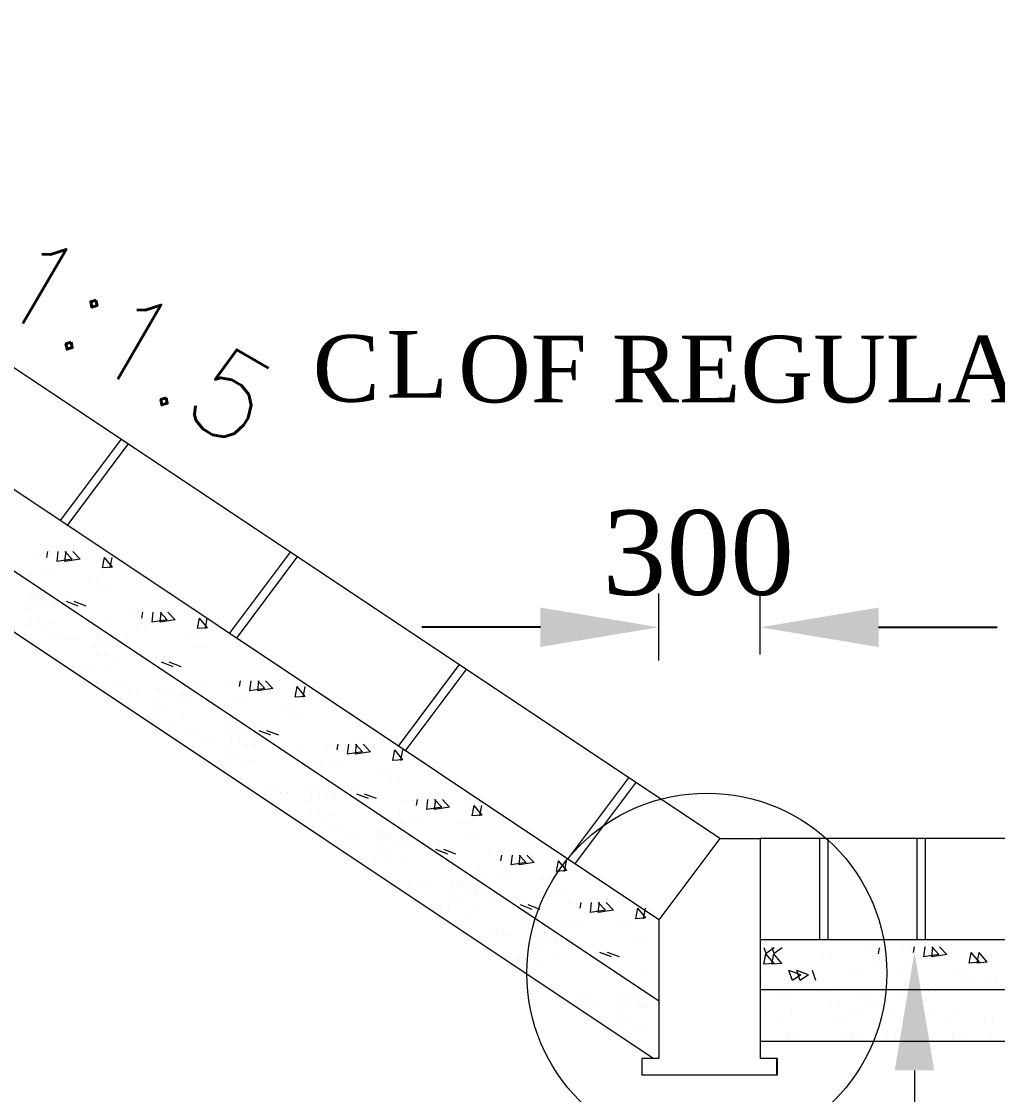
# Model space of a CAD drawing. Extents: x -298162 to 1078160, y -513173 to -216568.
# Drawn here: x 584902 to 587788, y -423375 to -420204 of the extents above; entities that cross this region are included whole.
import ezdxf

# ---------------------------------------------------------------- set-up
doc = ezdxf.new("R2010")
doc.units = 0
doc.header["$MEASUREMENT"] = 0
doc.layers.get('0').update_dxf_attribs({"linetype": 'CONTINUOUS'})
doc.layers.get('DEFPOINTS').update_dxf_attribs({"linetype": 'CONTINUOUS'})
doc.layers.add('LINE', color=7, linetype='CONTINUOUS')
doc.styles.add('SMALL', font='ROMANS.SHX')
doc.styles.get("Standard").update_dxf_attribs({"font": 'times.ttf', "height": 250})
doc.dimstyles.new('3', dxfattribs={"dimtxt": 225, "dimasz": 350, "dimexe": 100, "dimexo": 25, "dimgap": 9, "dimtad": 0, "dimdec": 0, "dimzin": 0, "dimdsep": 46, "dimtxsty": 'Standard', "dimcen": 0, "dimclrt": 256, "dimadec": 0, "dimazin": 0, "dimtfac": 1, "dimtdec": 0, "dimtofl": 0, "dimtmove": 2, "dimatfit": 3, "dimfxl": 1, "dimtolj": 1, "dimtzin": 0, "dimarcsym": 0})

# ---------------------------------------------------------------- blocks, each defined once
blk = doc.blocks.new('*D984')
at = {"color": 7, "lineweight": 15}
for p, q in [((586786.2, -422092), (586786.2, -421894.1)), ((587086.2, -422074.5), (587086.2, -421894.1))]:
    blk.add_line(p, q, dxfattribs=at)
at = {"color": 7, "lineweight": -2}
for p, q in [((586436.2, -421994.1), (586086.2, -421994.1)), ((587436.2, -421994.1), (587786.2, -421994.1))]:
    blk.add_line(p, q, dxfattribs=at)
for points in [[(586436.2, -421935.8), (586436.2, -422052.4), (586786.2, -421994.1)], [(587436.2, -421935.8), (587436.2, -422052.4), (587086.2, -421994.1)]]:
    blk.add_solid(points, dxfattribs=at)
at = {"layer": 'DEFPOINTS', "color": 0, "lineweight": -2}
for p in [(586786.2, -421994.1), (587086.2, -422099.5), (586786.2, -422117)]:
    blk.add_point(p, dxfattribs=at)
at = {"lineweight": 15, "insert": (586903.1, -421775.1), "char_height": 250, "attachment_point": 5}
blk.add_mtext('\\A1;300', dxfattribs=at)

msp = doc.modelspace()

# ---------------------------------------------------------------- linework, layer by layer
at = {"color": 0, "lineweight": 15}
for p, q in [((586966.305, -422618.132), (583344.574, -420203.644)), ((586786.218, -422858.629), (583343.566, -420563.527)), ((586786.218, -423098.999), (583387.7, -420833.32)), ((586769.501, -423268.132), (583381.992, -421009.793)), ((585196.673, -421438.377), (585016.586, -421678.874)), ((585216.684, -421453.361), (585036.597, -421693.859)), ((584944.179, -421772.123), (584944.179, -421772.123)), ((584967.43, -421772.123), (584967.43, -421772.123)), ((584977.174, -421787.44), (584980.295, -421770.522)), ((585052.155, -421792.743), (585007.686, -421799.64)), ((585007.696, -421799.651), (585011.084, -421770.522)), ((585052.155, -421792.743), (585030.834, -421770.522)), ((585075.406, -421792.743), (585030.938, -421799.64)), ((585030.947, -421799.651), (585034.336, -421770.522)), ((585075.406, -421792.743), (585054.085, -421770.522)), ((585139.862, -421790.524), (585139.862, -421790.524)), ((585141.707, -421818.817), (585147.488, -421787.475)), ((585171.584, -421816.187), (585147.479, -421787.46)), ((585163.114, -421790.524), (585163.114, -421790.524)), ((585164.959, -421818.817), (585170.74, -421787.475)), ((585696.76, -421771.768), (585516.673, -422012.265)), ((585716.771, -421786.753), (585536.684, -422027.25)), ((584963.936, -421826.114), (584963.936, -421826.114)), ((584987.188, -421826.114), (584987.188, -421826.114)), ((585171.584, -421816.187), (585141.698, -421818.802)), ((584931.544, -421840.576), (584931.544, -421840.576)), ((585102.596, -421842.559), (585102.596, -421842.559)), ((585125.847, -421842.559), (585125.847, -421842.559)), ((584950.015, -421881.029), (584950.015, -421881.029)), ((585134.098, -421874.385), (585134.098, -421874.385)), ((585157.35, -421874.385), (585157.35, -421874.385)), ((584928.355, -421903.535), (584928.355, -421903.535)), ((584931.36, -421918.117), (584931.36, -421918.117)), ((584942.153, -421907.113), (584942.153, -421907.113)), ((584953.02, -421895.611), (584953.02, -421895.611)), ((584954.611, -421918.117), (584954.611, -421918.117)), ((584965.405, -421907.113), (584965.405, -421907.113)), ((584976.272, -421895.611), (584976.272, -421895.611)), ((585020.055, -421900.307), (585020.055, -421900.307)), ((585069.97, -421931.276), (585034.961, -421917.838)), ((585043.306, -421900.307), (585043.306, -421900.307)), ((585093.222, -421931.276), (585058.213, -421917.838)), ((584927.062, -421938.3), (584927.062, -421938.3)), ((584977.574, -421933.922), (584977.574, -421933.922)), ((584998.394, -421922.813), (584998.394, -421922.813)), ((585000.826, -421933.922), (585000.826, -421933.922)), ((585021.646, -421922.813), (585021.646, -421922.813)), ((585225.152, -421951.451), (585225.152, -421951.451)), ((585248.404, -421951.451), (585248.404, -421951.451)), ((585258.147, -421966.769), (585261.268, -421949.851)), ((585288.669, -421978.979), (585292.058, -421949.851)), ((585333.128, -421972.072), (585311.807, -421949.851)), ((585311.921, -421978.979), (585315.309, -421949.851)), ((585356.38, -421972.072), (585335.059, -421949.851)), ((584928.598, -421961.076), (584928.598, -421961.076)), ((584951.85, -421961.076), (584951.85, -421961.076)), ((584996.155, -421982.324), (584996.155, -421982.324)), ((585079.739, -421977.87), (585079.739, -421977.87)), ((585160.148, -421974.528), (585160.148, -421974.528)), ((585333.128, -421972.072), (585288.66, -421978.968)), ((585356.38, -421972.072), (585311.911, -421978.968)), ((585420.836, -421969.852), (585420.836, -421969.852)), ((585422.681, -421998.145), (585428.462, -421966.804)), ((585452.557, -421995.515), (585428.453, -421966.789)), ((585444.087, -421969.852), (585444.087, -421969.852)), ((585445.932, -421998.145), (585451.714, -421966.804)), ((584915.746, -421985.667), (584915.746, -421985.667)), ((584963.763, -421996.787), (584963.763, -421996.787)), ((585127.755, -421988.99), (585127.755, -421988.99)), ((585244.91, -422005.442), (585244.91, -422005.442)), ((585268.161, -422005.442), (585268.161, -422005.442)), ((585452.557, -421995.515), (585422.672, -421998.13)), ((584996.825, -422017.057), (584996.825, -422017.057)), ((585020.077, -422017.057), (585020.077, -422017.057)), ((585034.678, -422031.311), (585034.678, -422031.311)), ((585057.93, -422031.311), (585057.93, -422031.311)), ((585123.476, -422020.489), (585123.476, -422020.489)), ((585126.48, -422035.07), (585126.48, -422035.07)), ((585137.273, -422024.066), (585137.273, -422024.066)), ((585149.732, -422035.07), (585149.732, -422035.07)), ((585160.525, -422024.066), (585160.525, -422024.066)), ((585193.515, -422039.766), (585193.515, -422039.766)), ((585212.517, -422019.905), (585212.517, -422019.905)), ((585216.767, -422039.766), (585216.767, -422039.766)), ((585383.569, -422021.888), (585383.569, -422021.888)), ((585406.821, -422021.888), (585406.821, -422021.888)), ((585122.183, -422055.254), (585122.183, -422055.254)), ((585123.719, -422078.029), (585123.719, -422078.029)), ((585146.971, -422078.029), (585146.971, -422078.029)), ((585172.694, -422050.876), (585172.694, -422050.876)), ((585195.946, -422050.876), (585195.946, -422050.876)), ((585230.989, -422060.358), (585230.989, -422060.358)), ((585233.993, -422074.94), (585233.993, -422074.94)), ((585257.245, -422074.94), (585257.245, -422074.94)), ((585301.028, -422079.635), (585301.028, -422079.635)), ((585324.28, -422079.635), (585324.28, -422079.635)), ((585415.071, -422053.714), (585415.071, -422053.714)), ((585438.323, -422053.714), (585438.323, -422053.714)), ((585087.615, -422102.62), (585087.615, -422102.62)), ((585110.867, -422102.62), (585110.867, -422102.62)), ((585191.276, -422099.278), (585191.276, -422099.278)), ((585350.944, -422110.605), (585315.934, -422097.166)), ((585374.195, -422110.605), (585339.186, -422097.166)), ((586195.958, -422104.567), (586015.871, -422345.064)), ((585158.883, -422113.74), (585158.883, -422113.74)), ((586215.969, -422119.552), (586035.882, -422360.049)), ((585184.141, -422172.995), (585184.141, -422172.995)), ((585207.393, -422172.995), (585207.393, -422172.995)), ((585360.712, -422157.199), (585360.712, -422157.199)), ((585408.729, -422168.318), (585408.729, -422168.318)), ((585441.121, -422153.856), (585441.121, -422153.856)), ((585513.93, -422154.17), (585513.93, -422154.17)), ((585537.182, -422154.17), (585537.182, -422154.17)), ((585546.926, -422169.488), (585550.046, -422152.57)), ((585621.906, -422174.791), (585577.438, -422181.687)), ((585577.447, -422181.698), (585580.836, -422152.57)), ((585621.906, -422174.791), (585600.585, -422152.57)), ((585645.158, -422174.791), (585600.69, -422181.687)), ((585600.699, -422181.698), (585604.088, -422152.57)), ((585645.158, -422174.791), (585623.837, -422152.57)), ((585709.614, -422172.571), (585709.614, -422172.571)), ((585711.459, -422200.864), (585717.24, -422169.523)), ((585741.336, -422198.234), (585717.231, -422169.508)), ((585732.866, -422172.571), (585732.866, -422172.571)), ((585734.711, -422200.864), (585740.492, -422169.523)), ((585221.994, -422187.248), (585221.994, -422187.248)), ((585245.246, -422187.248), (585245.246, -422187.248)), ((585310.791, -422176.426), (585310.791, -422176.426)), ((585313.796, -422191.008), (585313.796, -422191.008)), ((585324.589, -422180.004), (585324.589, -422180.004)), ((585337.048, -422191.008), (585337.048, -422191.008)), ((585347.841, -422180.004), (585347.841, -422180.004)), ((585380.831, -422195.704), (585380.831, -422195.704)), ((585404.082, -422195.704), (585404.082, -422195.704)), ((585741.336, -422198.234), (585711.45, -422200.849)), ((585309.498, -422211.192), (585309.498, -422211.192)), ((585311.035, -422233.967), (585311.035, -422233.967)), ((585334.286, -422233.967), (585334.286, -422233.967)), ((585360.01, -422206.813), (585360.01, -422206.813)), ((585383.262, -422206.813), (585383.262, -422206.813)), ((585501.296, -422222.624), (585501.296, -422222.624)), ((585533.688, -422208.161), (585533.688, -422208.161)), ((585556.94, -422208.161), (585556.94, -422208.161)), ((585672.347, -422224.607), (585672.347, -422224.607)), ((585695.599, -422224.607), (585695.599, -422224.607)), ((585274.931, -422258.558), (585274.931, -422258.558)), ((585298.183, -422258.558), (585298.183, -422258.558)), ((585346.199, -422269.678), (585346.199, -422269.678)), ((585378.591, -422255.216), (585378.591, -422255.216)), ((585519.767, -422263.077), (585519.767, -422263.077)), ((585703.849, -422256.433), (585703.849, -422256.433)), ((585727.101, -422256.433), (585727.101, -422256.433)), ((585522.771, -422277.659), (585522.771, -422277.659)), ((585546.023, -422277.659), (585546.023, -422277.659)), ((585589.806, -422282.355), (585589.806, -422282.355)), ((585639.722, -422313.324), (585604.713, -422299.885)), ((585613.058, -422282.355), (585613.058, -422282.355)), ((585662.974, -422313.324), (585627.964, -422299.885)), ((585394.871, -422305.542), (585394.871, -422305.542)), ((585418.123, -422305.542), (585418.123, -422305.542)), ((585432.724, -422319.796), (585432.724, -422319.796)), ((585455.976, -422319.796), (585455.976, -422319.796)), ((585521.521, -422308.973), (585521.521, -422308.973)), ((585524.526, -422323.555), (585524.526, -422323.555)), ((585535.319, -422312.551), (585535.319, -422312.551)), ((585547.778, -422323.555), (585547.778, -422323.555)), ((585558.571, -422312.551), (585558.571, -422312.551)), ((585591.561, -422328.251), (585591.561, -422328.251)), ((585614.812, -422328.251), (585614.812, -422328.251)), ((585520.228, -422343.739), (585520.228, -422343.739)), ((585570.74, -422339.361), (585570.74, -422339.361)), ((585593.992, -422339.361), (585593.992, -422339.361)), ((585649.49, -422359.918), (585649.49, -422359.918)), ((585729.899, -422356.575), (585729.899, -422356.575)), ((585802.709, -422341.296), (585802.709, -422341.296)), ((585825.96, -422341.296), (585825.96, -422341.296)), ((585835.704, -422356.613), (585838.825, -422339.695)), ((585910.685, -422361.916), (585866.216, -422368.813)), ((585866.226, -422368.824), (585869.614, -422339.695)), ((585910.685, -422361.916), (585889.364, -422339.695)), ((585933.936, -422361.916), (585889.468, -422368.813)), ((585889.477, -422368.824), (585892.866, -422339.695)), ((585933.936, -422361.916), (585912.615, -422339.695)), ((585998.392, -422359.697), (585998.392, -422359.697)), ((586000.237, -422387.989), (586006.018, -422356.648)), ((586030.114, -422385.36), (586006.009, -422356.633)), ((586021.644, -422359.697), (586021.644, -422359.697)), ((586023.489, -422387.989), (586029.27, -422356.648)), ((585485.661, -422391.105), (585485.661, -422391.105)), ((585508.913, -422391.105), (585508.913, -422391.105)), ((585521.764, -422366.514), (585521.764, -422366.514)), ((585545.016, -422366.514), (585545.016, -422366.514)), ((585589.321, -422387.763), (585589.321, -422387.763)), ((585697.507, -422371.038), (585697.507, -422371.038)), ((585822.466, -422395.287), (585822.466, -422395.287)), ((585845.718, -422395.287), (585845.718, -422395.287)), ((586030.114, -422385.36), (586000.228, -422387.975)), ((585556.929, -422402.225), (585556.929, -422402.225)), ((585790.074, -422409.749), (585790.074, -422409.749)), ((585961.125, -422411.732), (585961.125, -422411.732)), ((585984.377, -422411.732), (585984.377, -422411.732)), ((585808.545, -422450.202), (585808.545, -422450.202)), ((585992.628, -422443.558), (585992.628, -422443.558)), ((586015.88, -422443.558), (586015.88, -422443.558)), ((586697.001, -422438.595), (586516.914, -422679.093)), ((586717.012, -422453.58), (586536.925, -422694.077)), ((585629.016, -422469.277), (585629.016, -422469.277)), ((585652.267, -422469.277), (585652.267, -422469.277)), ((585666.868, -422483.53), (585666.868, -422483.53)), ((585690.12, -422483.53), (585690.12, -422483.53)), ((585755.666, -422472.708), (585755.666, -422472.708)), ((585758.67, -422487.29), (585758.67, -422487.29)), ((585769.464, -422476.285), (585769.464, -422476.285)), ((585781.922, -422487.29), (585781.922, -422487.29)), ((585792.715, -422476.285), (585792.715, -422476.285)), ((585811.55, -422464.784), (585811.55, -422464.784)), ((585825.705, -422491.986), (585825.705, -422491.986)), ((585834.802, -422464.784), (585834.802, -422464.784)), ((585848.957, -422491.986), (585848.957, -422491.986)), ((585878.585, -422469.48), (585878.585, -422469.48)), ((585928.5, -422500.449), (585893.491, -422487.011)), ((585901.836, -422469.48), (585901.836, -422469.48)), ((585951.752, -422500.449), (585916.743, -422487.011)), ((585754.373, -422507.473), (585754.373, -422507.473)), ((585804.885, -422503.095), (585804.885, -422503.095)), ((585828.137, -422503.095), (585828.137, -422503.095)), ((586036.853, -422505.03), (586036.853, -422505.03)), ((586060.105, -422505.03), (586060.105, -422505.03)), ((586069.848, -422520.348), (586072.969, -422503.43)), ((586100.37, -422532.558), (586103.759, -422503.43)), ((586144.829, -422525.651), (586123.508, -422503.43)), ((586123.622, -422532.558), (586127.01, -422503.43)), ((586168.081, -422525.651), (586146.76, -422503.43)), ((586232.537, -422523.431), (586232.537, -422523.431)), ((586234.382, -422551.724), (586240.163, -422520.383)), ((586264.258, -422549.095), (586240.154, -422520.368)), ((586255.788, -422523.431), (586255.788, -422523.431)), ((586257.633, -422551.724), (586263.415, -422520.383)), ((585719.805, -422554.84), (585719.805, -422554.84)), ((585743.057, -422554.84), (585743.057, -422554.84)), ((585755.909, -422530.249), (585755.909, -422530.249)), ((585779.161, -422530.249), (585779.161, -422530.249)), ((585823.466, -422551.497), (585823.466, -422551.497)), ((585938.269, -422547.043), (585938.269, -422547.043)), ((586018.678, -422543.701), (586018.678, -422543.701)), ((586144.829, -422525.651), (586100.361, -422532.548)), ((586168.081, -422525.651), (586123.612, -422532.548)), ((586264.258, -422549.095), (586234.373, -422551.709)), ((585791.074, -422565.96), (585791.074, -422565.96)), ((585986.285, -422558.163), (585986.285, -422558.163)), ((586024.218, -422573.484), (586024.218, -422573.484)), ((586056.611, -422559.021), (586056.611, -422559.021)), ((586079.862, -422559.021), (586079.862, -422559.021)), ((586195.27, -422575.467), (586195.27, -422575.467)), ((586218.522, -422575.467), (586218.522, -422575.467)), ((585831.941, -422594.027), (585831.941, -422594.027)), ((585855.193, -422594.027), (585855.193, -422594.027)), ((585869.794, -422608.28), (585869.794, -422608.28)), ((585893.045, -422608.28), (585893.045, -422608.28)), ((585958.591, -422597.458), (585958.591, -422597.458)), ((585961.596, -422612.04), (585961.596, -422612.04)), ((585972.389, -422601.036), (585972.389, -422601.036)), ((585984.847, -422612.04), (585984.847, -422612.04)), ((585995.641, -422601.036), (585995.641, -422601.036)), ((586028.63, -422616.736), (586028.63, -422616.736)), ((586042.69, -422613.937), (586042.69, -422613.937)), ((586051.882, -422616.736), (586051.882, -422616.736)), ((586226.772, -422607.293), (586226.772, -422607.293)), ((586250.024, -422607.293), (586250.024, -422607.293)), ((586966.305, -422618.132), (586786.218, -422858.629)), ((586966.305, -422618.132), (587086.218, -422618.132)), ((590786.218, -422618.132), (587086.218, -422618.132)), ((587086.218, -422618.132), (587086.218, -423268.132)), ((587261.218, -422618.132), (587261.218, -422918.132)), ((587286.218, -422618.132), (587286.218, -422918.132)), ((587548.732, -422618.132), (587548.732, -422918.132)), ((587573.732, -422618.132), (587573.732, -422918.132)), ((585957.298, -422632.224), (585957.298, -422632.224)), ((586007.81, -422627.845), (586007.81, -422627.845)), ((586031.062, -422627.845), (586031.062, -422627.845)), ((586045.694, -422628.519), (586045.694, -422628.519)), ((586068.946, -422628.519), (586068.946, -422628.519)), ((586112.729, -422633.215), (586112.729, -422633.215)), ((586162.645, -422664.184), (586127.635, -422650.745)), ((586135.981, -422633.215), (586135.981, -422633.215)), ((586185.896, -422664.184), (586150.887, -422650.745)), ((585922.731, -422679.59), (585922.731, -422679.59)), ((585945.982, -422679.59), (585945.982, -422679.59)), ((585958.834, -422654.999), (585958.834, -422654.999)), ((585982.086, -422654.999), (585982.086, -422654.999)), ((586026.391, -422676.248), (586026.391, -422676.248)), ((586286.607, -422668.765), (586286.607, -422668.765)), ((586309.859, -422668.765), (586309.859, -422668.765)), ((586319.603, -422684.082), (586322.723, -422667.164)), ((586350.124, -422696.293), (586353.513, -422667.164)), ((586394.583, -422689.386), (586373.262, -422667.164)), ((586373.376, -422696.293), (586376.765, -422667.164)), ((586417.835, -422689.386), (586396.514, -422667.164)), ((585993.999, -422690.71), (585993.999, -422690.71)), ((586172.413, -422710.778), (586172.413, -422710.778)), ((586252.822, -422707.435), (586252.822, -422707.435)), ((586394.583, -422689.386), (586350.115, -422696.282)), ((586417.835, -422689.386), (586373.367, -422696.282)), ((586482.291, -422687.166), (586482.291, -422687.166)), ((586514.013, -422712.829), (586484.127, -422715.444)), ((586484.136, -422715.459), (586489.917, -422684.117)), ((586514.013, -422712.829), (586489.908, -422684.103)), ((586505.543, -422687.166), (586505.543, -422687.166)), ((586507.388, -422715.459), (586513.169, -422684.117)), ((586050.476, -422742.168), (586050.476, -422742.168)), ((586073.727, -422742.168), (586073.727, -422742.168)), ((586177.126, -422745.599), (586177.126, -422745.599)), ((586220.43, -422721.898), (586220.43, -422721.898)), ((586273.973, -422737.218), (586273.973, -422737.218)), ((586306.365, -422722.756), (586306.365, -422722.756)), ((586329.617, -422722.756), (586329.617, -422722.756)), ((586445.024, -422739.201), (586445.024, -422739.201)), ((586468.276, -422739.201), (586468.276, -422739.201)), ((586088.328, -422756.421), (586088.328, -422756.421)), ((586111.58, -422756.421), (586111.58, -422756.421)), ((586180.13, -422760.181), (586180.13, -422760.181)), ((586190.924, -422749.177), (586190.924, -422749.177)), ((586203.382, -422760.181), (586203.382, -422760.181)), ((586214.176, -422749.177), (586214.176, -422749.177)), ((586226.345, -422775.986), (586226.345, -422775.986)), ((586247.165, -422764.877), (586247.165, -422764.877)), ((586249.597, -422775.986), (586249.597, -422775.986)), ((586270.417, -422764.877), (586270.417, -422764.877)), ((586476.526, -422771.027), (586476.526, -422771.027)), ((586499.778, -422771.027), (586499.778, -422771.027)), ((586175.833, -422780.365), (586175.833, -422780.365)), ((586177.369, -422803.14), (586177.369, -422803.14)), ((586200.621, -422803.14), (586200.621, -422803.14)), ((586292.444, -422777.672), (586292.444, -422777.672)), ((586295.448, -422792.253), (586295.448, -422792.253)), ((586318.7, -422792.253), (586318.7, -422792.253)), ((586362.483, -422796.949), (586362.483, -422796.949)), ((586385.735, -422796.949), (586385.735, -422796.949)), ((586520.752, -422809.109), (586520.752, -422809.109)), ((586544.004, -422809.109), (586544.004, -422809.109)), ((586553.747, -422824.426), (586556.868, -422807.508)), ((586584.269, -422836.637), (586587.657, -422807.508)), ((586628.728, -422829.73), (586607.407, -422807.508)), ((586607.521, -422836.637), (586610.909, -422807.508)), ((586651.98, -422829.73), (586630.659, -422807.508)), ((586141.265, -422827.731), (586141.265, -422827.731)), ((586164.517, -422827.731), (586164.517, -422827.731)), ((586212.534, -422838.851), (586212.534, -422838.851)), ((586244.926, -422824.389), (586244.926, -422824.389)), ((586412.399, -422827.919), (586377.389, -422814.48)), ((586435.651, -422827.919), (586400.641, -422814.48)), ((586628.728, -422829.73), (586584.259, -422836.626)), ((586651.98, -422829.73), (586607.511, -422836.626)), ((586716.435, -422827.51), (586716.435, -422827.51)), ((586718.28, -422855.803), (586724.062, -422824.461)), ((586748.157, -422853.173), (586724.053, -422824.447)), ((586739.687, -422827.51), (586739.687, -422827.51)), ((586741.532, -422855.803), (586747.313, -422824.461)), ((586502.576, -422871.17), (586502.576, -422871.17)), ((586540.509, -422863.1), (586540.509, -422863.1)), ((586563.761, -422863.1), (586563.761, -422863.1)), ((586748.157, -422853.173), (586718.271, -422855.788)), ((586786.218, -422858.629), (586786.218, -423268.132)), ((586284.62, -422890.309), (586284.62, -422890.309)), ((586307.872, -422890.309), (586307.872, -422890.309)), ((586411.271, -422893.74), (586411.271, -422893.74)), ((586422.167, -422874.513), (586422.167, -422874.513)), ((586425.068, -422897.317), (586425.068, -422897.317)), ((586448.32, -422897.317), (586448.32, -422897.317)), ((586470.184, -422885.632), (586470.184, -422885.632)), ((586508.117, -422877.562), (586508.117, -422877.562)), ((586679.169, -422879.545), (586679.169, -422879.545)), ((586702.421, -422879.545), (586702.421, -422879.545)), ((586322.473, -422904.562), (586322.473, -422904.562)), ((586345.725, -422904.562), (586345.725, -422904.562)), ((586409.978, -422928.505), (586409.978, -422928.505)), ((586414.275, -422908.322), (586414.275, -422908.322)), ((586437.527, -422908.322), (586437.527, -422908.322)), ((586460.489, -422924.127), (586460.489, -422924.127)), ((586481.31, -422913.018), (586481.31, -422913.018)), ((586483.741, -422924.127), (586483.741, -422924.127)), ((586504.562, -422913.018), (586504.562, -422913.018)), ((586526.589, -422918.016), (586526.589, -422918.016)), ((586529.593, -422932.597), (586529.593, -422932.597)), ((586552.845, -422932.597), (586552.845, -422932.597)), ((586710.671, -422911.371), (586710.671, -422911.371)), ((586733.923, -422911.371), (586733.923, -422911.371)), ((590786.218, -422918.132), (587086.218, -422918.132)), ((586411.514, -422951.281), (586411.514, -422951.281)), ((586434.766, -422951.281), (586434.766, -422951.281)), ((586596.628, -422937.293), (586596.628, -422937.293)), ((586646.543, -422968.263), (586611.534, -422954.824)), ((586619.88, -422937.293), (586619.88, -422937.293)), ((586669.795, -422968.263), (586634.786, -422954.824)), ((587095.431, -422961.829), (587095.431, -422961.829)), ((587097.276, -422990.122), (587103.058, -422958.78)), ((587103.729, -422958.105), (587098.267, -422941.827)), ((587127.153, -422987.492), (587103.049, -422958.766)), ((587127.833, -422941.827), (587103.72, -422958.092)), ((587118.683, -422961.829), (587118.683, -422961.829)), ((587120.528, -422990.122), (587126.309, -422958.78)), ((587126.981, -422958.105), (587121.519, -422941.827)), ((587150.405, -422987.492), (587126.301, -422958.766)), ((587151.085, -422941.827), (587126.972, -422958.092)), ((587269.735, -422963.812), (587269.735, -422963.812)), ((587292.987, -422963.812), (587292.987, -422963.812)), ((587402.911, -422943.428), (587402.911, -422943.428)), ((587426.163, -422943.428), (587426.163, -422943.428)), ((587435.906, -422958.745), (587439.027, -422941.827)), ((587506.572, -422940.085), (587506.572, -422940.085)), ((587529.823, -422940.085), (587529.823, -422940.085)), ((587539.567, -422955.403), (587542.688, -422938.485)), ((587614.548, -422960.706), (587570.079, -422967.603)), ((587570.089, -422967.613), (587573.477, -422938.485)), ((587614.548, -422960.706), (587593.227, -422938.485)), ((587637.8, -422960.706), (587593.331, -422967.603)), ((587593.34, -422967.613), (587596.729, -422938.485)), ((587637.8, -422960.706), (587616.478, -422938.485)), ((587702.255, -422958.486), (587702.255, -422958.486)), ((587704.1, -422986.779), (587709.881, -422955.438)), ((587733.977, -422984.15), (587709.873, -422955.423)), ((587725.507, -422958.486), (587725.507, -422958.486)), ((587727.352, -422986.779), (587733.133, -422955.438)), ((587757.229, -422984.15), (587733.124, -422955.423)), ((586375.41, -422975.872), (586375.41, -422975.872)), ((586398.662, -422975.872), (586398.662, -422975.872)), ((586446.678, -422986.992), (586446.678, -422986.992)), ((586479.071, -422972.529), (586479.071, -422972.529)), ((587127.153, -422987.492), (587097.267, -422990.107)), ((587150.405, -422987.492), (587120.519, -422990.107)), ((587422.669, -422997.419), (587422.669, -422997.419)), ((587445.92, -422997.419), (587445.92, -422997.419)), ((587526.329, -422994.076), (587526.329, -422994.076)), ((587549.581, -422994.076), (587549.581, -422994.076)), ((587733.977, -422984.15), (587704.091, -422986.764)), ((587757.229, -422984.15), (587727.343, -422986.764)), ((586656.312, -423014.857), (586656.312, -423014.857)), ((586704.329, -423025.976), (586704.329, -423025.976)), ((586736.721, -423011.514), (586736.721, -423011.514)), ((587206.073, -423021.404), (587171.064, -423007.965)), ((587181.211, -423038.194), (587171.073, -423007.98)), ((587206.073, -423021.404), (587181.202, -423038.18)), ((587229.325, -423021.404), (587194.316, -423007.965)), ((587204.463, -423038.194), (587194.325, -423007.98)), ((587229.325, -423021.404), (587204.454, -423038.18)), ((587250.967, -423038.194), (587240.828, -423007.98)), ((587367.025, -423011.881), (587367.025, -423011.881)), ((587390.276, -423011.881), (587390.276, -423011.881)), ((587493.937, -423008.539), (587493.937, -423008.539)), ((587664.989, -423010.522), (587664.989, -423010.522)), ((587688.24, -423010.522), (587688.24, -423010.522)), ((587092.919, -423045.69), (587092.919, -423045.69)), ((587159.199, -423034.907), (587159.199, -423034.907)), ((587182.451, -423034.907), (587182.451, -423034.907)), ((587385.496, -423052.335), (587385.496, -423052.335)), ((587408.748, -423052.335), (587408.748, -423052.335)), ((587512.408, -423048.992), (587512.408, -423048.992)), ((587696.491, -423042.348), (587696.491, -423042.348)), ((587719.743, -423042.348), (587719.743, -423042.348)), ((587756.068, -423037.715), (587756.068, -423037.715)), ((587779.32, -423037.715), (587779.32, -423037.715)), ((587783.469, -423042.348), (587783.469, -423042.348)), ((586549.984, -423085.231), (586549.984, -423085.231)), ((586573.236, -423085.231), (586573.236, -423085.231)), ((586676.634, -423088.662), (586676.634, -423088.662)), ((586690.432, -423092.24), (586690.432, -423092.24)), ((586713.684, -423092.24), (586713.684, -423092.24)), ((588936.218, -423065.647), (587086.218, -423065.647)), ((587118.585, -423063.612), (587118.585, -423063.612)), ((587141.837, -423063.612), (587141.837, -423063.612)), ((587156.438, -423077.866), (587156.438, -423077.866)), ((587179.69, -423077.866), (587179.69, -423077.866)), ((587259.033, -423070.621), (587259.033, -423070.621)), ((587282.285, -423070.621), (587282.285, -423070.621)), ((587384.203, -423087.1), (587384.203, -423087.1)), ((587407.455, -423087.1), (587407.455, -423087.1)), ((587411.752, -423066.916), (587411.752, -423066.916)), ((587435.004, -423066.916), (587435.004, -423066.916)), ((587511.115, -423083.757), (587511.115, -423083.757)), ((587515.413, -423063.574), (587515.413, -423063.574)), ((587538.665, -423063.574), (587538.665, -423063.574)), ((587582.448, -423068.27), (587582.448, -423068.27)), ((587605.7, -423068.27), (587605.7, -423068.27)), ((586587.837, -423099.484), (586587.837, -423099.484)), ((586611.089, -423099.484), (586611.089, -423099.484)), ((586675.341, -423123.428), (586675.341, -423123.428)), ((586679.639, -423103.244), (586679.639, -423103.244)), ((586702.891, -423103.244), (586702.891, -423103.244)), ((586725.853, -423119.049), (586725.853, -423119.049)), ((586746.674, -423107.94), (586746.674, -423107.94)), ((586749.105, -423119.049), (586749.105, -423119.049)), ((586769.926, -423107.94), (586769.926, -423107.94)), ((587294.454, -423097.431), (587294.454, -423097.431)), ((587317.706, -423097.431), (587317.706, -423097.431)), ((587408.991, -423109.875), (587408.991, -423109.875)), ((587432.243, -423109.875), (587432.243, -423109.875)), ((587512.652, -423106.532), (587512.652, -423106.532)), ((587535.903, -423106.532), (587535.903, -423106.532)), ((586676.878, -423146.203), (586676.878, -423146.203)), ((586700.129, -423146.203), (586700.129, -423146.203)), ((587097.451, -423139.607), (587097.451, -423139.607)), ((587145.468, -423150.727), (587145.468, -423150.727)), ((587177.86, -423136.264), (587177.86, -423136.264)), ((587313.036, -423154.069), (587313.036, -423154.069)), ((587336.288, -423154.069), (587336.288, -423154.069)), ((587368.68, -423139.607), (587368.68, -423139.607)), ((587391.932, -423139.607), (587391.932, -423139.607)), ((587439.949, -423150.727), (587439.949, -423150.727)), ((587472.341, -423136.264), (587472.341, -423136.264)), ((587509.357, -423154.069), (587509.357, -423154.069)), ((587532.609, -423154.069), (587532.609, -423154.069)), ((587565.001, -423139.607), (587565.001, -423139.607)), ((587588.253, -423139.607), (587588.253, -423139.607)), ((587636.269, -423150.727), (587636.269, -423150.727)), ((587668.662, -423136.264), (587668.662, -423136.264)), ((586640.774, -423170.794), (586640.774, -423170.794)), ((586664.026, -423170.794), (586664.026, -423170.794)), ((586712.042, -423181.914), (586712.042, -423181.914)), ((586744.434, -423167.452), (586744.434, -423167.452)), ((587749.74, -423160.295), (587749.74, -423160.295)), ((587772.992, -423160.295), (587772.992, -423160.295)), ((588936.218, -423218.132), (587086.218, -423218.132)), ((587086.535, -423209.104), (587086.535, -423209.104)), ((587163.939, -423191.18), (587163.939, -423191.18)), ((587166.944, -423205.762), (587166.944, -423205.762)), ((587190.196, -423205.762), (587190.196, -423205.762)), ((587331.508, -423194.522), (587331.508, -423194.522)), ((587354.76, -423194.522), (587354.76, -423194.522)), ((587357.764, -423209.104), (587357.764, -423209.104)), ((587381.016, -423209.104), (587381.016, -423209.104)), ((587458.42, -423191.18), (587458.42, -423191.18)), ((587461.425, -423205.762), (587461.425, -423205.762)), ((587484.676, -423205.762), (587484.676, -423205.762)), ((587527.828, -423194.522), (587527.828, -423194.522)), ((587551.08, -423194.522), (587551.08, -423194.522)), ((587554.084, -423209.104), (587554.084, -423209.104)), ((587577.336, -423209.104), (587577.336, -423209.104)), ((587654.741, -423191.18), (587654.741, -423191.18)), ((587657.745, -423205.762), (587657.745, -423205.762)), ((587680.997, -423205.762), (587680.997, -423205.762)), ((587768.212, -423200.748), (587768.212, -423200.748)), ((587083.774, -423252.063), (587083.774, -423252.063)), ((586786.218, -423268.132), (586736.218, -423268.132)), ((586736.218, -423268.132), (586736.218, -423318.132)), ((587136.218, -423268.132), (587086.218, -423268.132)), ((587542.163, -423303.909), (587542.163, -424983.035)), ((587136.218, -423318.132), (586736.218, -423318.132))]:
    msp.add_line(p, q, dxfattribs=at)
msp.add_circle((586928.249, -423016.343), 532.151, dxfattribs=at)
msp.add_solid([(587600.496, -423303.909), (587483.83, -423303.909), (587542.163, -422953.909)], dxfattribs=at)
at = {"layer": 'LINE', "color": 0}
msp.add_line((587136.218, -423318.132), (587136.218, -423268.132), dxfattribs=at)

# ---------------------------------------------------------------- texts
at = {"layer": 'LINE', "color": 0, "style": 'SMALL'}
msp.add_text('1:1.5', height=253, rotation=329.620331, dxfattribs=at).set_placement((584803.161, -421035.529))
at = {"layer": 'LINE', "color": 0}
for s, p in [('C', (585763.272, -421327.249)), ('L', (585981.267, -421315.58)), ('OF REGULATOR', (586193.331, -421329.305))]:
    msp.add_text(s, height=196.875, dxfattribs=at).set_placement(p)

# ---------------------------------------------------------------- dimensions: what is measured, and where the dimension line sits
at = {"color": 0, "lineweight": 15}
dim = msp.add_linear_dim(base=(586786.218, -421994.109), p1=(587086.218, -422099.483), p2=(586786.218, -422117.045), dimstyle='3', override={"dimclrd": 7, "dimclre": 7, "dimlwe": 15}, dxfattribs=at)
dim.commit()
dim.dimension.update_dxf_attribs({"geometry": '*D984', "text_midpoint": (586903.138, -421775.05), "dimtype": 160})

doc.saveas('drawing.dxf')
